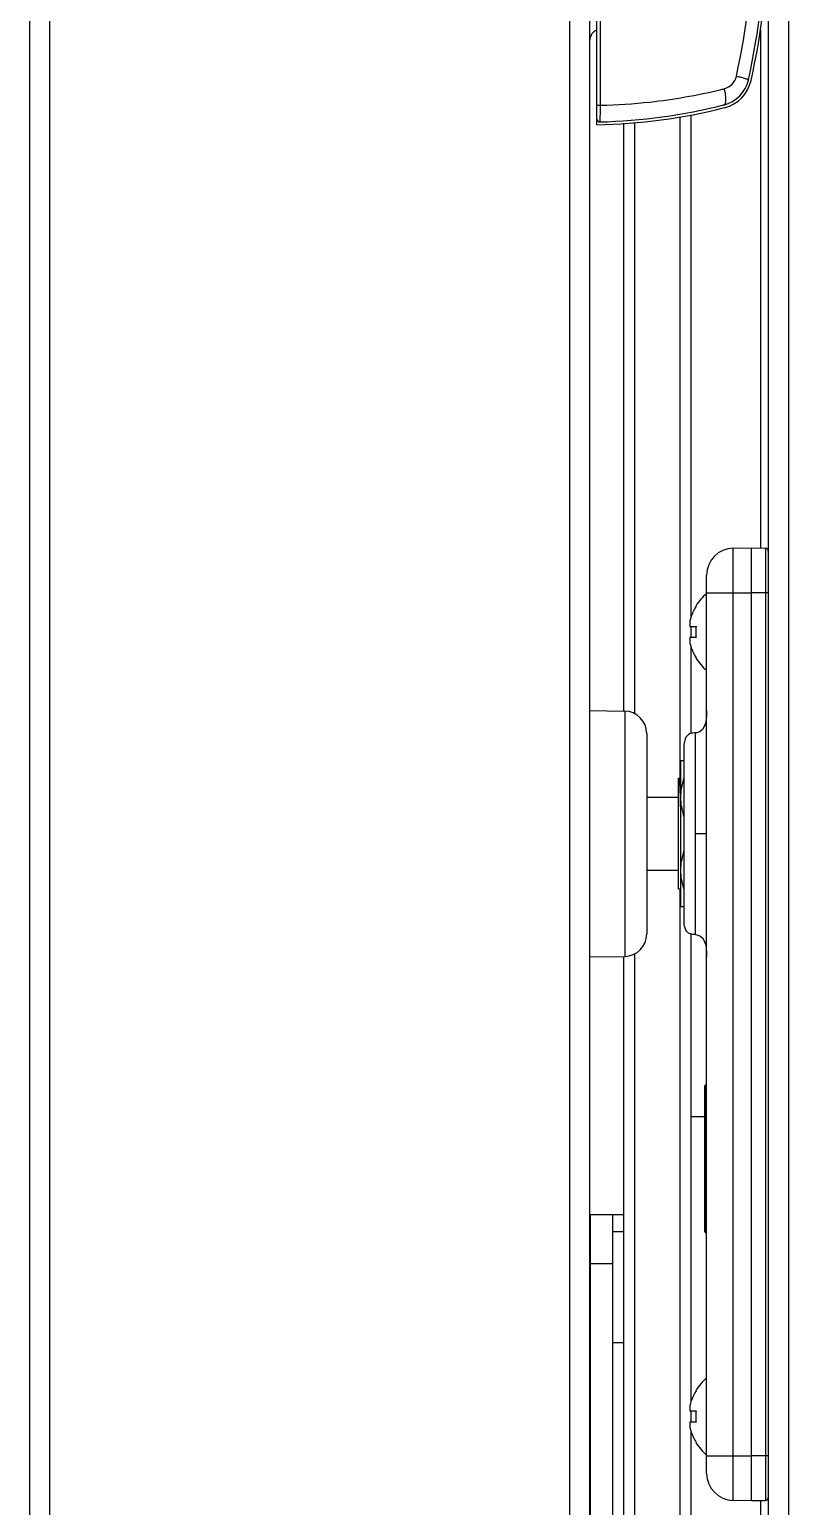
# Model space of a CAD drawing. Header units: millimetres. Extents: x -1538 to 3509, y -1646 to 2016.
# Drawn here: x -1478.1 to -1410.4, y -68 to 63.8 of the extents above; entities that cross this region are included whole.
import ezdxf

# ---------------------------------------------------------------- set-up
doc = ezdxf.new("R2010")
doc.units = ezdxf.units.MM
doc.header["$LTSCALE"] = 23.1
doc.layers.get('0').update_dxf_attribs({"linetype": 'CONTINUOUS'})

msp = doc.modelspace()

# ---------------------------------------------------------------- linework, layer by layer
at = {"linetype": 'Continuous'}
for p, q in [((-1478.12, 574.56), (-1478.12, -132.44)), ((-1476.32, 574.56), (-1476.32, -132.44)), ((-1429.92, 574.56), (-1429.92, -132.44)), ((-1428.12, 574.56), (-1428.12, -132.44)), ((-1412.17, 574.36), (-1412.17, -148.44)), ((-1410.37, 574.36), (-1410.37, -225.14)), ((-1427.47, 55.56), (-1427.47, 89.56)), ((-1427.15, 57.06), (-1427.15, 88.06)), ((-1412.86, 63.81), (-1412.86, 17.54)), ((-1427.47, 57.06), (-1427.15, 57.06)), ((-1416.13, 57.08), (-1416.13, 57.08)), ((-1427.46, 55.31), (-1427.47, 55.56)), ((-1425.07, 3), (-1425.07, 55.44)), ((-1424.07, 2.75), (-1424.07, 55.49)), ((-1420.07, 56), (-1420.07, -3.18)), ((-1419.07, 56.2), (-1419.07, 11.38)), ((-1415.31, 17.53), (-1413.67, 17.56)), ((-1415.31, 17.53), (-1413.67, 17.56)), ((-1415.31, -67.41), (-1415.31, 17.53)), ((-1413.67, -67.44), (-1413.67, 17.56)), ((-1413.67, 17.56), (-1412.41, 17.53)), ((-1412.41, 17.53), (-1412.41, -67.42)), ((-1417.67, -65.02), (-1417.67, 15.13)), ((-1417.67, 13.56), (-1413.67, 13.56)), ((-1412.17, 13.56), (-1413.67, 13.56)), ((-1418.64, 12.36), (-1418.61, 12.36)), ((-1419.16, 10.56), (-1418.61, 10.56)), ((-1419.07, 10.56), (-1419.07, 9.56)), ((-1418.61, 9.56), (-1419.16, 9.56)), ((-1419.07, 8.73), (-1419.07, 1)), ((-1418.61, 7.76), (-1418.64, 7.76)), ((-1428.12, 3.06), (-1424.98, 3)), ((-1424.98, 3), (-1424.98, -18.89)), ((-1423.02, 1), (-1423.02, -16.89)), ((-1419.67, -15.94), (-1419.67, 0.06)), ((-1418.67, -16.94), (-1418.67, 1.06)), ((-1419.97, -14.44), (-1419.97, -1.44)), ((-1419.67, -1.44), (-1419.97, -1.44)), ((-1420.17, -12.89), (-1420.17, -2.99)), ((-1420.17, -2.99), (-1420.16, -3)), ((-1419.97, -3.38), (-1420.16, -3)), ((-1423.02, -4.69), (-1420.17, -4.69)), ((-1417.67, -7.94), (-1418.67, -7.94)), ((-1423.02, -11.19), (-1420.17, -11.19)), ((-1419.97, -12.89), (-1420.17, -12.89)), ((-1420.07, -12.89), (-1420.07, -88.94)), ((-1419.97, -14.44), (-1419.67, -14.44)), ((-1419.07, -16.88), (-1419.07, -58.62)), ((-1428.12, -18.94), (-1424.98, -18.89)), ((-1425.07, -87.94), (-1425.07, -18.89)), ((-1424.07, -88.71), (-1424.07, -18.64)), ((-1417.82, -43.44), (-1417.82, -30.44)), ((-1417.72, -43.54), (-1417.72, -30.34)), ((-1417.67, -30.34), (-1417.72, -30.34)), ((-1417.82, -33.19), (-1419.07, -33.19)), ((-1417.82, -36.94), (-1417.72, -36.94)), ((-1428.07, -41.94), (-1428.07, -81.73)), ((-1425.07, -41.94), (-1428.07, -41.94)), ((-1426.07, -41.94), (-1426.07, -81.69)), ((-1426.07, -43.44), (-1425.07, -43.44)), ((-1417.72, -43.54), (-1417.67, -43.54)), ((-1426.07, -46.32), (-1428.07, -46.32)), ((-1426.07, -53.33), (-1425.07, -53.33)), ((-1428.07, -54.75), (-1428.12, -54.66)), ((-1418.64, -57.64), (-1418.61, -57.64)), ((-1428.07, -59.94), (-1428.09, -59.94)), ((-1419.16, -59.44), (-1418.61, -59.44)), ((-1418.61, -60.44), (-1419.16, -60.44)), ((-1419.07, -59.44), (-1419.07, -60.44)), ((-1419.07, -61.27), (-1419.07, -87.94)), ((-1418.61, -62.24), (-1418.64, -62.24)), ((-1417.67, -63.44), (-1413.67, -63.44)), ((-1412.17, -63.44), (-1413.67, -63.44)), ((-1415.31, -67.41), (-1413.67, -67.44)), ((-1413.67, -67.44), (-1412.41, -67.42)), ((-1412.86, -67.43), (-1412.86, -70.84))]:
    msp.add_line(p, q, dxfattribs=at)
for points in [[(-1417.67, 3.06), (-1417.68, 2.64), (-1417.72, 2.26), (-1417.78, 1.92), (-1417.89, 1.61), (-1418.05, 1.35), (-1418.27, 1.16), (-1418.55, 1.06), (-1418.67, 1.06)], [(-1418.67, -16.94), (-1418.55, -16.95), (-1418.27, -17.04), (-1418.05, -17.23), (-1417.89, -17.49), (-1417.78, -17.8), (-1417.72, -18.15), (-1417.68, -18.53), (-1417.67, -18.94)]]:
    msp.add_lwpolyline(points, dxfattribs=at)
for centre, radius, start, end in [((-1472.47, 72.56), 60, 347.2578, 12.7422), ((-1472.47, 72.56), 60.25, 347.2578, 12.7422), ((-1472.08, 72.56), 58.5, 347.2578, 12.7422), ((-1416.87, 59.98), 3, 284.2001, 347.2579), ((-1416.48, 59.98), 1.5, 284.2025, 347.2578), ((-1428.01, 105.55), 48.5, 276.2626, 283.7547), ((-1428.01, 105.53), 48.49, 283.7546, 284.2025), ((-1416.87, 59.98), 3.25, 284.2025, 347.2578), ((-1428.4, 105.55), 50.25, 271.0717, 284.2025), ((-1428.4, 105.55), 50, 271.3651, 284.2023), ((-1428.01, 105.55), 48.5, 271.0179, 276.2626), ((-1427.22, 55.81), 0.25, 180.0029, 271.3652), ((-1415.27, 15.13), 2.4, 91, 180), ((-1412.42, 17.28), 0.25, 0, 89), ((-1414.55, 9.86), 4.8, 130.6007, 148.5421), ((-1414.57, 9.88), 4.74, 154.4598, 155.4278), ((-1414.57, 9.88), 4.74, 153.3188, 154.4598), ((-1414.56, 9.87), 4.75, 151.9926, 153.3187), ((-1414.56, 9.87), 4.75, 151.0316, 151.9926), ((-1414.56, 9.87), 4.75, 148.4659, 151.0313), ((-1417.21, 10.81), 1.97, 175.714, 176.9766), ((-1417.22, 10.81), 1.96, 176.9771, 178.0037), ((-1417.22, 10.81), 1.95, 178.0037, 179.0738), ((-1417.23, 10.81), 1.95, 179.0741, 180.1995), ((-1417.23, 10.81), 1.95, 180.1995, 181.1541), ((-1417.22, 10.81), 1.95, 181.1545, 182.3767), ((-1417.22, 10.81), 1.96, 182.3765, 183.2159), ((-1417.17, 10.8), 2.01, 172.7256, 174.8598), ((-1417.2, 10.8), 1.98, 174.8627, 175.7144), ((-1417.21, 10.81), 1.97, 183.2167, 184.6016), ((-1417.19, 10.81), 1.98, 184.6009, 185.2558), ((-1417.17, 10.81), 2.01, 185.2585, 187.2741), ((-1414.67, 9.91), 4.64, 163.6036, 165.6824), ((-1414.64, 9.9), 4.67, 162.6228, 163.6051), ((-1414.62, 9.9), 4.68, 161.535, 162.6227), ((-1414.61, 9.89), 4.7, 159.4813, 161.5344), ((-1414.59, 9.89), 4.72, 158.9977, 159.4819), ((-1414.59, 9.88), 4.72, 157.4524, 158.9975), ((-1414.58, 9.88), 4.73, 156.6826, 157.4526), ((-1414.58, 9.88), 4.73, 155.4278, 156.6825), ((-1414.86, 10.06), 3.79, 172.4013, 179.9911), ((-1417.22, 9.31), 1.96, 176.7841, 177.6235), ((-1417.22, 9.31), 1.96, 177.6234, 178.8455), ((-1417.23, 9.31), 1.95, 178.8459, 180.9258), ((-1417.22, 9.31), 1.95, 180.9261, 181.9964), ((-1417.22, 9.31), 1.96, 181.9964, 183.0228), ((-1417.17, 9.3), 2.01, 172.7259, 174.7415), ((-1417.19, 9.3), 1.98, 174.7442, 175.3991), ((-1417.21, 9.31), 1.97, 175.3984, 176.7833), ((-1414.86, 10.06), 3.79, 180.0089, 187.5987), ((-1417.21, 9.31), 1.97, 183.0233, 184.286), ((-1417.2, 9.31), 1.98, 184.2856, 185.1372), ((-1417.17, 9.31), 2.01, 185.1401, 187.2744), ((-1414.67, 10.2), 4.64, 194.3176, 196.3964), ((-1414.64, 10.21), 4.67, 196.3949, 197.3772), ((-1414.62, 10.22), 4.68, 197.3773, 198.465), ((-1414.61, 10.22), 4.7, 198.4656, 200.5187), ((-1414.59, 10.23), 4.72, 200.5181, 201.0023), ((-1414.59, 10.23), 4.72, 201.0025, 202.5476), ((-1414.58, 10.23), 4.73, 202.5474, 203.3174), ((-1414.58, 10.23), 4.73, 203.3175, 204.5722), ((-1414.57, 10.24), 4.74, 204.5722, 205.5402), ((-1414.57, 10.24), 4.74, 205.5402, 206.6812), ((-1414.56, 10.24), 4.75, 206.6813, 208.0074), ((-1414.56, 10.24), 4.75, 208.0074, 208.9684), ((-1414.56, 10.24), 4.75, 208.9687, 211.5341), ((-1414.55, 10.26), 4.8, 211.4579, 229.3993), ((-1425.02, 1), 2, 0, 89), ((-1624.07, -13.12), 204.22, 1.8826, 2.3008), ((-1425.02, -16.89), 2, 271, 360), ((-1417.72, -30.44), 0.1, 90, 180), ((-1417.72, -43.44), 0.1, 180, 270), ((-1414.55, -60.14), 4.8, 130.6007, 148.5421), ((-1414.56, -60.13), 4.75, 151.9926, 153.3187), ((-1414.56, -60.13), 4.75, 151.0316, 151.9926), ((-1414.56, -60.13), 4.75, 148.4659, 151.0313), ((-1417.21, -59.19), 1.97, 175.714, 176.9766), ((-1417.22, -59.19), 1.96, 176.9771, 178.0037), ((-1417.22, -59.19), 1.95, 178.0037, 179.0738), ((-1417.23, -59.19), 1.95, 179.0741, 180.1995), ((-1417.23, -59.19), 1.95, 180.1995, 181.1541), ((-1417.22, -59.19), 1.95, 181.1545, 182.3767), ((-1417.22, -59.19), 1.96, 182.3765, 183.2159), ((-1417.17, -59.2), 2.01, 172.7256, 174.8598), ((-1417.2, -59.2), 1.98, 174.8627, 175.7144), ((-1414.67, -60.09), 4.64, 163.6036, 165.6824), ((-1414.64, -60.1), 4.67, 162.6228, 163.6051), ((-1414.62, -60.1), 4.68, 161.535, 162.6227), ((-1414.61, -60.11), 4.7, 159.4813, 161.5344), ((-1414.59, -60.11), 4.72, 158.9977, 159.4819), ((-1414.59, -60.12), 4.72, 157.4524, 158.9975), ((-1414.58, -60.12), 4.73, 156.6826, 157.4526), ((-1414.58, -60.12), 4.73, 155.4278, 156.6825), ((-1414.57, -60.12), 4.74, 154.4598, 155.4278), ((-1414.57, -60.12), 4.74, 153.3188, 154.4598), ((-1417.22, -60.69), 1.96, 176.7841, 177.6235), ((-1417.22, -60.69), 1.96, 177.6234, 178.8455), ((-1417.21, -59.19), 1.97, 183.2167, 184.6016), ((-1417.19, -59.19), 1.98, 184.6009, 185.2558), ((-1417.17, -59.19), 2.01, 185.2585, 187.2741), ((-1417.17, -60.7), 2.01, 172.7259, 174.7415), ((-1417.19, -60.7), 1.98, 174.7442, 175.3991), ((-1417.21, -60.69), 1.97, 175.3984, 176.7833), ((-1414.86, -59.94), 3.79, 172.4013, 179.9911), ((-1414.86, -59.94), 3.79, 180.0089, 187.5987), ((-1417.23, -60.69), 1.95, 178.8459, 180.9258), ((-1417.22, -60.69), 1.95, 180.9261, 181.9964), ((-1417.22, -60.69), 1.96, 181.9964, 183.0228), ((-1417.21, -60.69), 1.97, 183.0233, 184.286), ((-1417.2, -60.69), 1.98, 184.2856, 185.1372), ((-1417.17, -60.69), 2.01, 185.1401, 187.2744), ((-1414.67, -59.8), 4.64, 194.3176, 196.3964), ((-1414.64, -59.79), 4.67, 196.3949, 197.3772), ((-1414.62, -59.78), 4.68, 197.3773, 198.465), ((-1414.61, -59.78), 4.7, 198.4656, 200.5187), ((-1414.59, -59.77), 4.72, 200.5181, 201.0023), ((-1414.59, -59.77), 4.72, 201.0025, 202.5476), ((-1414.58, -59.77), 4.73, 202.5474, 203.3174), ((-1414.58, -59.77), 4.73, 203.3175, 204.5722), ((-1414.57, -59.76), 4.74, 204.5722, 205.5402), ((-1414.57, -59.76), 4.74, 205.5402, 206.6812), ((-1414.56, -59.76), 4.75, 206.6813, 208.0074), ((-1414.56, -59.76), 4.75, 208.0074, 208.9684), ((-1414.56, -59.76), 4.75, 208.9687, 211.5341), ((-1414.55, -59.74), 4.8, 211.4579, 229.3993), ((-1415.27, -65.02), 2.4, 180, 269), ((-1412.42, -67.17), 0.25, 271, 360)]:
    msp.add_arc(centre, radius, start, end, dxfattribs=at)
msp.add_ellipse((-1427.12, 62.8), major_axis=(-0.07, 1.01), ratio=0.992509, start_param=0.287211, end_param=1.499307, dxfattribs=at)
for points, knots in [([(-1415.02, 59.65), (-1414.94, 59.64), (-1414.8, 59.6), (-1414.59, 59.55), (-1414.41, 59.49), (-1414.25, 59.45), (-1414.12, 59.41), (-1414.04, 59.38), (-1413.99, 59.36), (-1413.96, 59.34), (-1413.95, 59.33), (-1413.94, 59.33), (-1413.94, 59.32)], [0, 0, 0, 0, 0.20564, 0.396867, 0.568339, 0.715609, 0.83472, 0.922603, 0.954173, 0.977306, 0.992164, 1, 1, 1, 1]), ([(-1416.11, 58.53), (-1416.09, 58.44), (-1416.05, 58.26), (-1416.01, 58), (-1415.99, 57.76), (-1415.98, 57.57), (-1415.99, 57.44), (-1415.99, 57.35), (-1416.01, 57.28), (-1416.02, 57.21), (-1416.04, 57.16), (-1416.07, 57.12), (-1416.1, 57.09), (-1416.12, 57.08), (-1416.13, 57.08)], [0, 0, 0, 0, 0.184233, 0.360427, 0.522604, 0.665827, 0.728986, 0.785965, 0.836482, 0.880419, 0.917924, 0.949476, 0.976179, 1, 1, 1, 1]), ([(-1427.21, 55.56), (-1427.21, 55.56), (-1427.21, 55.56), (-1427.2, 55.57), (-1427.2, 55.59), (-1427.19, 55.63), (-1427.19, 55.68), (-1427.18, 55.74), (-1427.18, 55.81), (-1427.17, 55.9), (-1427.17, 56.04), (-1427.16, 56.23), (-1427.15, 56.49), (-1427.15, 56.76), (-1427.15, 56.96), (-1427.15, 57.06)], [0, 0, 0, 0, 0.002364, 0.006447, 0.021063, 0.044664, 0.077189, 0.118446, 0.168114, 0.225811, 0.291038, 0.441756, 0.614757, 0.803354, 1, 1, 1, 1]), ([(-1418.67, 1.06), (-1418.74, 1.06), (-1418.89, 1.05), (-1419.1, 1), (-1419.28, 0.92), (-1419.42, 0.81), (-1419.53, 0.67), (-1419.61, 0.49), (-1419.66, 0.28), (-1419.67, 0.13), (-1419.67, 0.06)], [0, 0, 0, 0, 0.144942, 0.273574, 0.390071, 0.5, 0.609929, 0.726426, 0.855058, 1, 1, 1, 1]), ([(-1420.16, -3), (-1420.15, -3.01), (-1420.14, -3.04), (-1420.14, -3.06), (-1420.14, -3.07)], [0, 0, 0, 0, 0.390491, 1, 1, 1, 1]), ([(-1420.14, -3.07), (-1420.13, -3.11), (-1420.12, -3.19), (-1420.11, -3.33), (-1420.09, -3.51), (-1420.07, -3.82), (-1420.05, -4.3), (-1420.03, -4.7), (-1420.02, -4.92)], [0, 0, 0, 0, 0.055368, 0.132259, 0.230126, 0.348151, 0.640655, 1, 1, 1, 1]), ([(-1419.97, -4.46), (-1419.95, -4.21), (-1419.89, -3.69), (-1419.75, -3.2), (-1419.67, -2.95)], [0, 0, 0, 0, 0.498282, 1, 1, 1, 1]), ([(-1419.67, -6.43), (-1419.75, -6.19), (-1419.89, -5.69), (-1419.95, -5.18), (-1419.97, -4.93)], [0, 0, 0, 0, 0.501718, 1, 1, 1, 1]), ([(-1419.97, -10.96), (-1419.95, -10.71), (-1419.89, -10.19), (-1419.75, -9.7), (-1419.67, -9.45)], [0, 0, 0, 0, 0.498282, 1, 1, 1, 1]), ([(-1419.67, -12.93), (-1419.75, -12.69), (-1419.89, -12.19), (-1419.95, -11.68), (-1419.97, -11.43)], [0, 0, 0, 0, 0.501718, 1, 1, 1, 1]), ([(-1418.67, -16.94), (-1418.74, -16.94), (-1418.89, -16.93), (-1419.1, -16.89), (-1419.28, -16.81), (-1419.42, -16.7), (-1419.53, -16.55), (-1419.61, -16.38), (-1419.66, -16.17), (-1419.67, -16.02), (-1419.67, -15.94)], [0, 0, 0, 0, 0.144942, 0.273574, 0.390071, 0.5, 0.609929, 0.726426, 0.855058, 1, 1, 1, 1]), ([(-1428.07, -59.91), (-1428.07, -59.89), (-1428.08, -59.85), (-1428.09, -59.79), (-1428.1, -59.71), (-1428.11, -59.65), (-1428.12, -59.62)], [0, 0, 0, 0, 0.161625, 0.382714, 0.662638, 1, 1, 1, 1]), ([(-1428.12, -59.91), (-1428.12, -59.91), (-1428.11, -59.92), (-1428.11, -59.93), (-1428.11, -59.93)], [0, 0, 0, 0, 0.291762, 1, 1, 1, 1]), ([(-1428.11, -59.93), (-1428.1, -59.93), (-1428.1, -59.94), (-1428.1, -59.94), (-1428.09, -59.94)], [0, 0, 0, 0, 0.336336, 1, 1, 1, 1])]:
    msp.add_open_spline(points, degree=3, knots=knots, dxfattribs=at)

doc.saveas('drawing.dxf')
